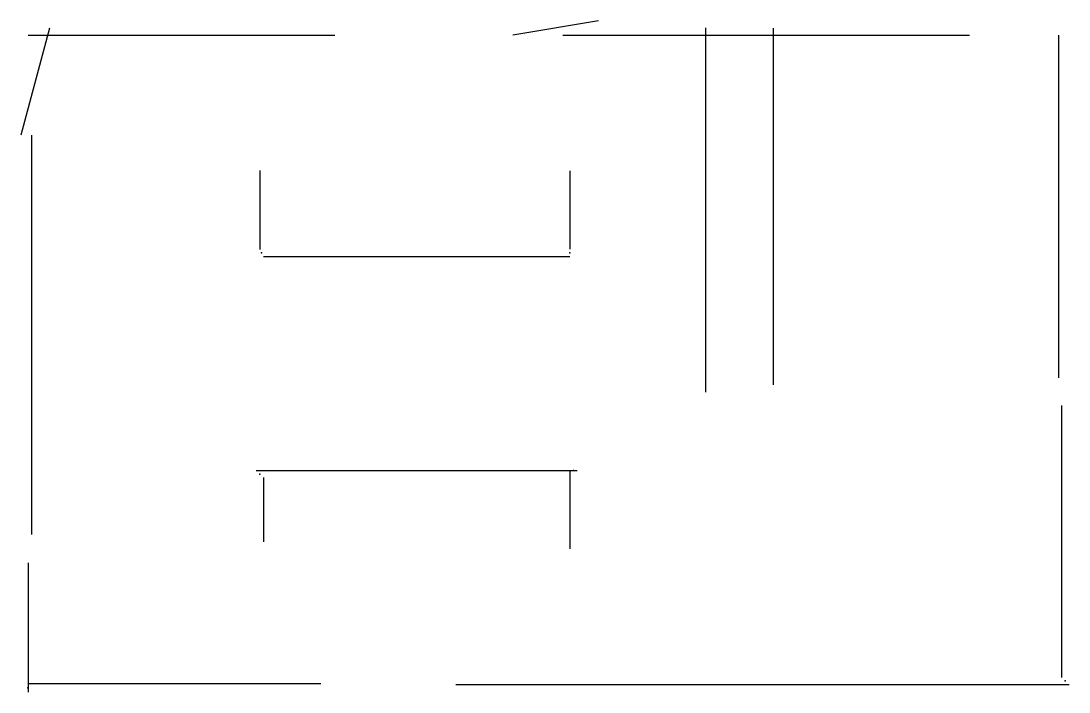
# Model space of a CAD drawing. Header units: metres. Extents: x -0.7 to 6.65, y -2.3 to 2.4.
import ezdxf

# ---------------------------------------------------------------- set-up
doc = ezdxf.new("R2010")
doc.units = ezdxf.units.M

msp = doc.modelspace()

# ---------------------------------------------------------------- linework, layer by layer
at = {"layer": 'ESQUINAS'}
for p in [(0.988, 0.774), (3.15, 0.775), (0.975, -0.775), (3.175, -0.75), (-0.651, -2.273), (6.624, -2.225)]:
    msp.add_point(p, dxfattribs=at)
at = {"layer": 'MUROS'}
for p, q in [((3.35, 2.4), (2.75, 2.3)), ((-0.5, 2.35), (-0.7, 1.6)), ((-0.65, 2.3), (1.5, 2.3)), ((3.099, 2.3), (5.951, 2.3)), ((4.1, 2.351), (4.1, -0.201)), ((4.575, 2.35), (4.575, -0.15)), ((6.575, 2.3), (6.575, -0.1)), ((-0.625, 1.6), (-0.625, -1.2)), ((0.975, 1.351), (0.975, 0.799)), ((3.15, 1.35), (3.15, 0.8)), ((1, 0.75), (3.15, 0.75)), ((6.598, -0.295), (6.598, -2.201)), ((0.95, -0.75), (3.2, -0.75)), ((1, -0.8), (1, -1.25)), ((3.15, -0.75), (3.15, -1.3)), ((-0.65, -1.397), (-0.65, -2.303)), ((-0.651, -2.243), (1.402, -2.243)), ((2.35, -2.25), (6.65, -2.25))]:
    msp.add_line(p, q, dxfattribs=at)

doc.saveas('drawing.dxf')
